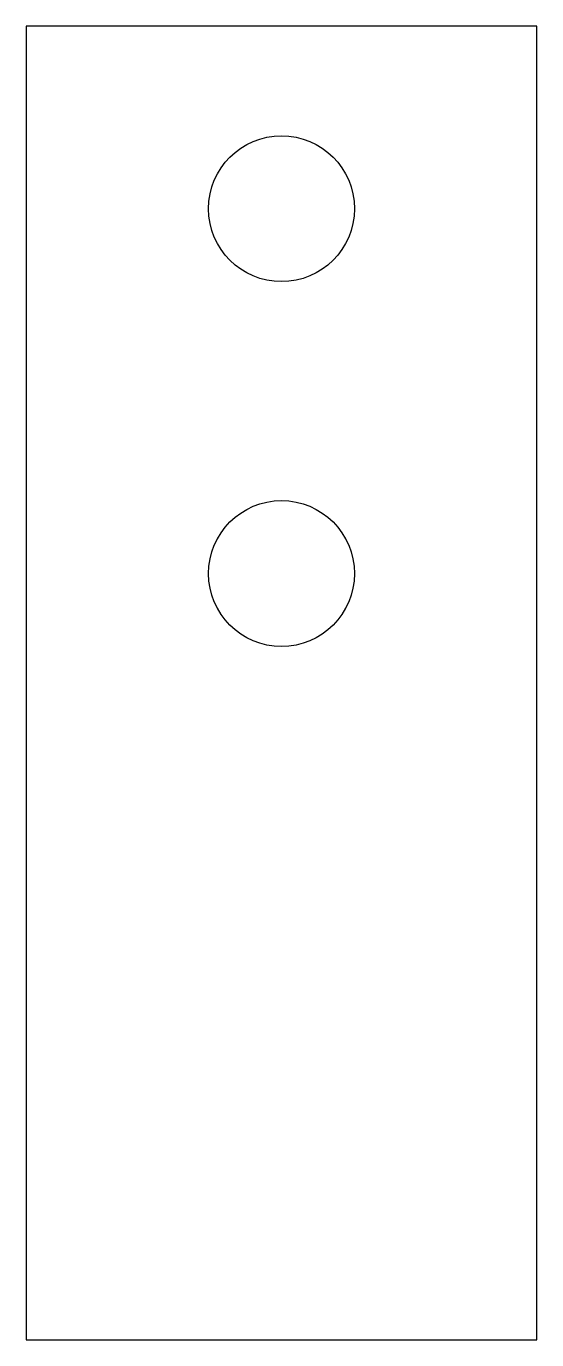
# Model space of a CAD drawing. Header units: inches. Extents: x 0 to 70, y 0 to 180.
import ezdxf

# ---------------------------------------------------------------- set-up
doc = ezdxf.new("R2010")
doc.units = ezdxf.units.IN
doc.header["$MEASUREMENT"] = 0
doc.linetypes.add('XKITLINE00', pattern=[0])
doc.layers.add('Bolt', color=3, linetype='Continuous', lineweight=0)
doc.layers.add('dim 1', color=7, linetype='Continuous', lineweight=9)

msp = doc.modelspace()

# ---------------------------------------------------------------- linework, layer by layer
at = {"layer": 'Bolt', "linetype": 'XKITLINE00', "lineweight": 0}
msp.add_circle((35, 105), 10, dxfattribs=at)
at = {"layer": 'dim 1', "lineweight": 30}
msp.add_lwpolyline([(0, 0), (70, 0), (70, 180), (0, 180)], close=True, dxfattribs=at)
for centre in [(35, 155), (35, 105)]:
    msp.add_circle(centre, 10, dxfattribs=at)

doc.saveas('drawing.dxf')
